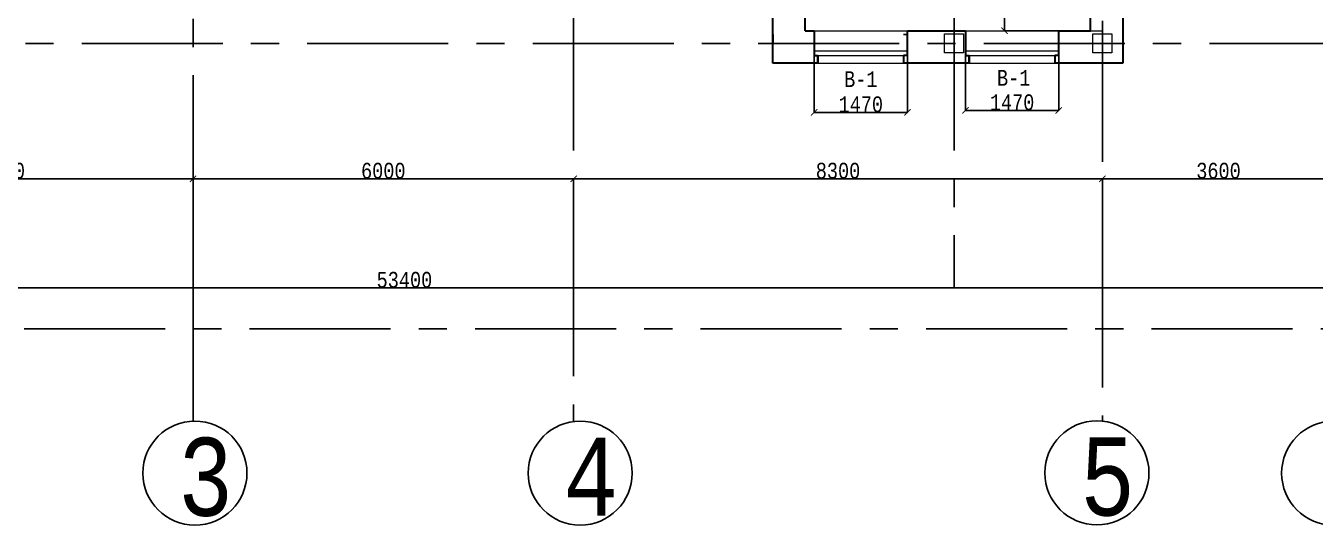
# Model space of a CAD drawing. Header units: millimetres. Extents: x -689206 to 4969298, y -1019800 to 703299.
# Drawn here: x 289736 to 310068, y -94201 to -86327 of the extents above; entities that cross this region are included whole.
import ezdxf

# ---------------------------------------------------------------- set-up
doc = ezdxf.new("R2010")
doc.units = ezdxf.units.MM
doc.linetypes.add('JIS_02_4.0', pattern=[5.5, 4, -1.5])
doc.linetypes.add('осеваяX2', pattern=[101.6, 63.5, -12.7, 12.7, -12.7])
for name, color, linetype, lineweight in [('несущие', 7, 'Continuous', 30), ('ОКНА', 250, 'Continuous', 20), ('РАЗМЕРЫ', 7, 'Continuous', 9), ('сваи', 7, 'JIS_02_4.0', 30), ('стены', 7, 'Continuous', 20)]:
    doc.layers.add(name, color=color, linetype=linetype, lineweight=lineweight)
doc.layers.add('сетка', color=104, linetype='Continuous')
doc.styles.add('Аннотативный', font='isocteur.ttf', dxfattribs={"width": 0.7, "height": 250})
doc.dimstyles.new('Аннотативный', dxfattribs={"dimscale": 0, "dimtxt": 250, "dimasz": 100, "dimexe": 1.25, "dimexo": 0.625, "dimtad": 1, "dimdec": 0, "dimtxsty": 'Аннотативный', "dimblk": 'ARCHTICK', "dimcen": 2.5, "dimadec": 0, "dimazin": 0, "dimtfac": 1, "dimtdec": 0, "dimtmove": 0, "dimatfit": 3, "dimfxl": 1, "dimarcsym": 0})

# ---------------------------------------------------------------- blocks, each defined once
blk = doc.blocks.new('_ArchTick')
at = {"color": 0, "linetype": 'ByBlock', "const_width": 0.15}
blk.add_lwpolyline([(-0.5, -0.5), (0.5, 0.5)], dxfattribs=at)
blk = doc.blocks.new('*D1016')
at = {"layer": 'Defpoints', "color": 0, "linetype": 'ByBlock', "lineweight": 30, "transparency": 16777216}
for p in [(302167, -86404), (303637, -86404), (303637, -87692)]:
    blk.add_point(p, dxfattribs=at)
at = {"layer": 'РАЗМЕРЫ', "color": 0, "linetype": 'ByBlock', "lineweight": -2, "transparency": 16777216}
for p, q in [((302167, -86405), (302167, -87694)), ((303637, -86405), (303637, -87694)), ((302167, -87692), (303637, -87692))]:
    blk.add_line(p, q, dxfattribs=at)
at = {"layer": 'РАЗМЕРЫ', "color": 0, "linetype": 'ByBlock', "lineweight": -2, "transparency": 16777216, "xscale": 100, "yscale": 100, "zscale": 100, "rotation": 180}
blk.add_blockref('_ArchTick', (302167, -87692), dxfattribs=at)
at = {"layer": 'РАЗМЕРЫ', "color": 0, "linetype": 'ByBlock', "lineweight": -2, "transparency": 16777216, "xscale": 100, "yscale": 100, "zscale": 100}
blk.add_blockref('_ArchTick', (303637, -87692), dxfattribs=at)
at = {"layer": 'РАЗМЕРЫ', "color": 0, "linetype": 'ByBlock', "lineweight": 13, "transparency": 16777216, "insert": (302902, -87567), "char_height": 250, "attachment_point": 5, "style": 'Аннотативный'}
blk.add_mtext('1470', dxfattribs=at)
blk = doc.blocks.new('*D1017')
at = {"layer": 'Defpoints', "color": 0, "linetype": 'ByBlock', "lineweight": 30, "transparency": 16777216}
for p in [(304553, -86404), (306023, -86404), (304553, -87661)]:
    blk.add_point(p, dxfattribs=at)
at = {"layer": 'РАЗМЕРЫ', "color": 0, "linetype": 'ByBlock', "lineweight": -2, "transparency": 16777216}
for p, q in [((304553, -86405), (304553, -87662)), ((306023, -86405), (306023, -87662)), ((306023, -87661), (304553, -87661))]:
    blk.add_line(p, q, dxfattribs=at)
at = {"layer": 'РАЗМЕРЫ', "color": 0, "linetype": 'ByBlock', "lineweight": -2, "transparency": 16777216, "xscale": 100, "yscale": 100, "zscale": 100, "rotation": 180}
blk.add_blockref('_ArchTick', (304553, -87661), dxfattribs=at)
at = {"layer": 'РАЗМЕРЫ', "color": 0, "linetype": 'ByBlock', "lineweight": -2, "transparency": 16777216, "xscale": 100, "yscale": 100, "zscale": 100}
blk.add_blockref('_ArchTick', (306023, -87661), dxfattribs=at)
at = {"layer": 'РАЗМЕРЫ', "color": 0, "linetype": 'ByBlock', "lineweight": 13, "transparency": 16777216, "insert": (305288, -87535), "char_height": 250, "attachment_point": 5, "style": 'Аннотативный'}
blk.add_mtext('1470', dxfattribs=at)
blk = doc.blocks.new('*D1090')
at = {"layer": 'Defpoints', "color": 0, "linetype": 'ByBlock', "lineweight": 20, "transparency": 16777216}
for p in [(305166, -79292), (306523, -79292), (306523, -86404)]:
    blk.add_point(p, dxfattribs=at)
at = {"layer": 'РАЗМЕРЫ', "color": 0, "linetype": 'ByBlock', "lineweight": -2, "transparency": 16777216}
for p, q in [((306522, -79292), (305164, -79292)), ((305166, -86404), (305166, -79292)), ((306522, -86404), (305164, -86404))]:
    blk.add_line(p, q, dxfattribs=at)
at = {"layer": 'РАЗМЕРЫ', "color": 0, "linetype": 'ByBlock', "lineweight": -2, "transparency": 16777216, "xscale": 100, "yscale": 100, "zscale": 100}
for p, rotation in [((305166, -79292), 90), ((305166, -86404), 270)]:
    blk.add_blockref('_ArchTick', p, dxfattribs=dict(at, rotation=rotation))
at = {"layer": 'РАЗМЕРЫ', "color": 0, "linetype": 'ByBlock', "lineweight": 20, "transparency": 16777216, "insert": (305040, -82848), "char_height": 250, "attachment_point": 5, "rotation": 90, "style": 'Аннотативный'}
blk.add_mtext('7110', dxfattribs=at)
blk = doc.blocks.new('*D1404')
at = {"layer": 'Defpoints', "color": 0, "lineweight": 20, "ltscale": 15000, "transparency": 16777216}
for p in [(292373, -88740), (298373, -88740), (298373, -90118)]:
    blk.add_point(p, dxfattribs=at)
at = {"layer": 'сваи', "color": 0, "lineweight": -2, "ltscale": 15000, "transparency": 16777216}
for p, q in [((292373, -88739), (292373, -88739)), ((292373, -88740), (298373, -88740)), ((298373, -90117), (298373, -88739))]:
    blk.add_line(p, q, dxfattribs=at)
at = {"layer": 'сваи', "color": 0, "lineweight": -2, "ltscale": 15000, "transparency": 16777216, "xscale": 100, "yscale": 100, "zscale": 100, "rotation": 180}
blk.add_blockref('_ArchTick', (292373, -88740), dxfattribs=at)
at = {"layer": 'сваи', "color": 0, "lineweight": -2, "ltscale": 15000, "transparency": 16777216, "xscale": 100, "yscale": 100, "zscale": 100}
blk.add_blockref('_ArchTick', (298373, -88740), dxfattribs=at)
at = {"layer": 'сваи', "color": 0, "lineweight": 20, "ltscale": 15000, "transparency": 16777216, "insert": (295373, -88614), "char_height": 250, "attachment_point": 5, "style": 'Аннотативный'}
blk.add_mtext('6000', dxfattribs=at)
blk = doc.blocks.new('*D1405')
at = {"layer": 'Defpoints', "color": 0, "lineweight": 20, "ltscale": 15000, "transparency": 16777216}
for p in [(298373, -88740), (306713, -88740), (306713, -89801)]:
    blk.add_point(p, dxfattribs=at)
at = {"layer": 'сваи', "color": 0, "lineweight": -2, "ltscale": 15000, "transparency": 16777216}
for p, q in [((298373, -88739), (298373, -88739)), ((298373, -88740), (306713, -88740)), ((306713, -89800), (306713, -88739))]:
    blk.add_line(p, q, dxfattribs=at)
at = {"layer": 'сваи', "color": 0, "lineweight": -2, "ltscale": 15000, "transparency": 16777216, "xscale": 100, "yscale": 100, "zscale": 100, "rotation": 180}
blk.add_blockref('_ArchTick', (298373, -88740), dxfattribs=at)
at = {"layer": 'сваи', "color": 0, "lineweight": -2, "ltscale": 15000, "transparency": 16777216, "xscale": 100, "yscale": 100, "zscale": 100}
blk.add_blockref('_ArchTick', (306713, -88740), dxfattribs=at)
at = {"layer": 'сваи', "color": 0, "lineweight": 20, "ltscale": 15000, "transparency": 16777216, "insert": (302543, -88614), "char_height": 250, "attachment_point": 5, "style": 'Аннотативный'}
blk.add_mtext('8300', dxfattribs=at)
blk = doc.blocks.new('*D1406')
at = {"layer": 'Defpoints', "color": 0, "lineweight": 20, "ltscale": 15000, "transparency": 16777216}
for p in [(310373, -88740), (306713, -91104), (310373, -91104)]:
    blk.add_point(p, dxfattribs=at)
at = {"layer": 'сваи', "color": 0, "lineweight": -2, "ltscale": 15000, "transparency": 16777216}
for p, q in [((306713, -91104), (306713, -88739)), ((306713, -88740), (310373, -88740)), ((310373, -91104), (310373, -88739))]:
    blk.add_line(p, q, dxfattribs=at)
at = {"layer": 'сваи', "color": 0, "lineweight": -2, "ltscale": 15000, "transparency": 16777216, "xscale": 100, "yscale": 100, "zscale": 100, "rotation": 180}
blk.add_blockref('_ArchTick', (306713, -88740), dxfattribs=at)
at = {"layer": 'сваи', "color": 0, "lineweight": -2, "ltscale": 15000, "transparency": 16777216, "xscale": 100, "yscale": 100, "zscale": 100}
blk.add_blockref('_ArchTick', (310373, -88740), dxfattribs=at)
at = {"layer": 'сваи', "color": 0, "lineweight": 20, "ltscale": 15000, "transparency": 16777216, "insert": (308543, -88614), "char_height": 250, "attachment_point": 5, "style": 'Аннотативный'}
blk.add_mtext('3600', dxfattribs=at)
blk = doc.blocks.new('*D1408')
at = {"layer": 'Defpoints', "color": 0, "linetype": 'ByBlock', "lineweight": 20, "ltscale": 35, "transparency": 16777216}
for p in [(286373, -88740), (286373, -91104), (292373, -91104)]:
    blk.add_point(p, dxfattribs=at)
at = {"layer": 'сваи', "color": 0, "linetype": 'ByBlock', "lineweight": -2, "ltscale": 35, "transparency": 16777216}
for p, q in [((286373, -91104), (286373, -88739)), ((292373, -88740), (286373, -88740)), ((292373, -91104), (292373, -88739))]:
    blk.add_line(p, q, dxfattribs=at)
at = {"layer": 'сваи', "color": 0, "linetype": 'ByBlock', "lineweight": -2, "ltscale": 35, "transparency": 16777216, "xscale": 100, "yscale": 100, "zscale": 100, "rotation": 180}
blk.add_blockref('_ArchTick', (286373, -88740), dxfattribs=at)
at = {"layer": 'сваи', "color": 0, "linetype": 'ByBlock', "lineweight": -2, "ltscale": 35, "transparency": 16777216, "xscale": 100, "yscale": 100, "zscale": 100}
blk.add_blockref('_ArchTick', (292373, -88740), dxfattribs=at)
at = {"layer": 'сваи', "color": 0, "linetype": 'ByBlock', "lineweight": 20, "ltscale": 35, "transparency": 16777216, "insert": (289373, -88614), "char_height": 250, "attachment_point": 5, "style": 'Аннотативный'}
blk.add_mtext('6000', dxfattribs=at)
blk = doc.blocks.new('*D1425')
at = {"layer": 'Defpoints', "color": 0, "linetype": 'ByBlock', "lineweight": 20, "ltscale": 35, "transparency": 16777216}
for p in [(269040, -90460), (269040, -91104), (322373, -91104)]:
    blk.add_point(p, dxfattribs=at)
at = {"layer": 'сваи', "color": 0, "linetype": 'ByBlock', "lineweight": -2, "ltscale": 35, "transparency": 16777216}
for p, q in [((269040, -91104), (269040, -90459)), ((322373, -90460), (269040, -90460)), ((322373, -91104), (322373, -90459))]:
    blk.add_line(p, q, dxfattribs=at)
at = {"layer": 'сваи', "color": 0, "linetype": 'ByBlock', "lineweight": -2, "ltscale": 35, "transparency": 16777216, "xscale": 100, "yscale": 100, "zscale": 100, "rotation": 180}
blk.add_blockref('_ArchTick', (269040, -90460), dxfattribs=at)
at = {"layer": 'сваи', "color": 0, "linetype": 'ByBlock', "lineweight": -2, "ltscale": 35, "transparency": 16777216, "xscale": 100, "yscale": 100, "zscale": 100}
blk.add_blockref('_ArchTick', (322373, -90460), dxfattribs=at)
at = {"layer": 'сваи', "color": 0, "linetype": 'ByBlock', "lineweight": 20, "ltscale": 35, "transparency": 16777216, "insert": (295706, -90334), "char_height": 250, "attachment_point": 5, "style": 'Аннотативный'}
blk.add_mtext('53400', dxfattribs=at)

msp = doc.modelspace()

# ---------------------------------------------------------------- linework, layer by layer
at = {"layer": 'несущие', "lineweight": 30}
for p, q in [((301512.8, -86914.3), (301512.8, -86404.3)), ((302022.8, -86404.3), (302166.8, -86404.3)), ((302022.8, -86404.3), (302166.8, -86404.3)), ((303636.8, -86404.3), (304553.2, -86404.3)), ((306023.2, -86404.3), (306522.8, -86404.3)), ((307032.8, -86404.3), (307032.8, -86914.3)), ((301512.8, -86466.8), (301512.8, -86604.3)), ((302226.8, -86914.3), (301512.8, -86914.3)), ((304613.2, -86914.3), (303576.8, -86914.3)), ((307032.8, -86914.3), (305963.2, -86914.3))]:
    msp.add_line(p, q, dxfattribs=at)
at = {"layer": 'ОКНА', "color": 0}
for p, q in [((302166.8, -86404.3), (303636.8, -86404.3)), ((304553.2, -86404.3), (306023.2, -86404.3)), ((306522.8, -86404.3), (306712.8, -86404.3)), ((302226.8, -86914.3), (303576.8, -86914.3)), ((304613.2, -86914.3), (305963.2, -86914.3))]:
    msp.add_line(p, q, dxfattribs=at)
at = {"layer": 'ОКНА'}
for p, q in [((302166.8, -86724.3), (303636.8, -86724.3)), ((302226.8, -86794.3), (303576.8, -86794.3)), ((304553.2, -86724.3), (306023.2, -86724.3)), ((304613.2, -86794.3), (305963.2, -86794.3))]:
    msp.add_line(p, q, dxfattribs=at)
at = {"layer": 'ОКНА', "color": 18, "lineweight": 30, "true_color": 0x000000}
for p, q in [((302166.8, -86794.3), (302226.8, -86794.3)), ((302226.8, -86914.3), (302226.8, -86794.3)), ((303636.8, -86794.3), (303576.8, -86794.3)), ((303576.8, -86794.3), (303576.8, -86914.3)), ((304553.2, -86794.3), (304613.2, -86794.3)), ((304613.2, -86914.3), (304613.2, -86794.3)), ((306023.2, -86794.3), (305963.2, -86794.3)), ((305963.2, -86794.3), (305963.2, -86914.3))]:
    msp.add_line(p, q, dxfattribs=at)
at = {"layer": 'ОКНА', "color": 7, "lineweight": 30, "true_color": 0xffffff}
for p, q in [((302226.8, -86794.3), (302226.8, -86914.3)), ((304613.2, -86794.3), (304613.2, -86914.3))]:
    msp.add_line(p, q, dxfattribs=at)
at = {"layer": 'сетка'}
for centre in [(292402.6, -93380.1), (298477.6, -93380.1), (306625.4, -93376), (310358.4, -93380.5)]:
    msp.add_circle(centre, 820.6, dxfattribs=at)
at = {"layer": 'стены', "linetype": 'осеваяX2', "lineweight": 25, "ltscale": 35}
for p, q in [((298372.7, -46956.8), (298372.7, -92560)), ((304372.7, -46956.8), (304372.7, -90460)), ((306712.8, -47134.9), (306712.8, -92560)), ((292372.7, -55102.3), (292372.7, -92560)), ((262170.4, -86604.3), (328372.7, -86604.3)), ((268372.7, -91104.3), (327922.7, -91104.3))]:
    msp.add_line(p, q, dxfattribs=at)
at = {"layer": 'стены', "lineweight": 30}
for p, q in [((302022.8, -86404.3), (302022.8, -82412.3)), ((301512.8, -86466.8), (301512.8, -83914.7)), ((306522.8, -86404.3), (306522.8, -84942.7)), ((307032.8, -84882.7), (307032.8, -86466.8))]:
    msp.add_line(p, q, dxfattribs=at)
at = {"layer": 'стены'}
msp.add_line((307032.8, -86466.8), (307032.8, -85956.8), dxfattribs=at)
at = {"layer": 'стены', "color": 18, "lineweight": 30, "true_color": 0x000000}
for p, q in [((302166.8, -86404.3), (302166.8, -86794.3)), ((303636.8, -86794.3), (303636.8, -86404.3)), ((304553.2, -86404.3), (304553.2, -86794.3)), ((306023.2, -86794.3), (306023.2, -86404.3))]:
    msp.add_line(p, q, dxfattribs=at)
at = {"layer": 'стены', "color": 152, "lineweight": 25, "true_color": 0x2776bb}
msp.add_line((303577.1, -86466.8), (303637.1, -86466.8), dxfattribs=at)
at = {"layer": 'стены', "lineweight": 20}
for points in [[(304222.7, -86454.3), (304522.7, -86454.3), (304522.7, -86754.3), (304222.7, -86754.3)], [(306562.8, -86452.3), (306862.8, -86452.3), (306862.8, -86752.3), (306562.8, -86752.3)]]:
    msp.add_lwpolyline(points, close=True, dxfattribs=at)

# ---------------------------------------------------------------- texts
at = {"layer": 'РАЗМЕРЫ', "lineweight": 20, "ltscale": 150, "char_height": 250, "width": 922.913, "attachment_point": 1, "style": 'Аннотативный'}
for insert in [(302640, -87042.8), (305050, -87022.8)]:
    msp.add_mtext('В-1', dxfattribs=dict(at, insert=insert))
at = {"layer": 'сетка', "color": 0, "char_height": 1230.9, "width": 181.646, "attachment_point": 1, "style": 'Аннотативный'}
for s, insert in [('3', (292138.4, -92821.9)), ('4', (298213.4, -92821.9)), ('5', (306361.2, -92817.8))]:
    msp.add_mtext(s, dxfattribs=dict(at, insert=insert))

# ---------------------------------------------------------------- dimensions: what is measured, and where the dimension line sits
at = {"layer": 'РАЗМЕРЫ', "linetype": 'ByBlock', "lineweight": 20}
dim = msp.add_linear_dim(base=(305165.6, -79292.3), p1=(306522.8, -86404.3), p2=(306522.8, -79292.3), angle=90, text='7110', dimstyle='Аннотативный', dxfattribs=at)
dim.commit()
dim.dimension.update_dxf_attribs({"geometry": '*D1090', "text_midpoint": (305039.9, -82848.3)})
at = {"layer": 'РАЗМЕРЫ', "color": 18, "linetype": 'ByBlock', "lineweight": 13, "true_color": 0x000000}
for base, p1, p2, picture, middle in [((303636.8, -87692.4), (302166.8, -86404.3), (303636.8, -86404.3), '*D1016', (302901.8, -87566.8)), ((304553.2, -87660.7), (306023.2, -86404.3), (304553.2, -86404.3), '*D1017', (305288.2, -87535.1))]:
    dim = msp.add_linear_dim(base=base, p1=p1, p2=p2, dimstyle='Аннотативный', dxfattribs=at)
    dim.commit()
    dim.dimension.update_dxf_attribs({"geometry": picture, "text_midpoint": middle})
at = {"layer": 'сваи', "linetype": 'ByBlock', "lineweight": 20, "ltscale": 35}
dim = msp.add_linear_dim(base=(286372.7, -88740), p1=(292372.7, -91104.3), p2=(286372.7, -91104.3), dimstyle='Аннотативный', dxfattribs=at)
dim.commit()
dim.dimension.update_dxf_attribs({"geometry": '*D1408', "text_midpoint": (289372.7, -88614.4)})
at = {"layer": 'сваи', "lineweight": 20, "ltscale": 15000}
dim = msp.add_linear_dim(base=(298372.7, -88740), p1=(292372.7, -88740), p2=(298372.7, -90117.7), dimstyle='Аннотативный', dxfattribs=at)
dim.commit()
dim.dimension.update_dxf_attribs({"geometry": '*D1404', "text_midpoint": (295372.7, -88614.4)})
for base, p1, p2, text, picture, middle in [((306712.8, -88740), (298372.7, -88740), (306712.8, -89801), '8300', '*D1405', (302542.8, -88614.4)), ((310372.7, -88740), (306712.8, -91104.3), (310372.7, -91104.3), '3600', '*D1406', (308542.8, -88614.4))]:
    dim = msp.add_linear_dim(base=base, p1=p1, p2=p2, text=text, dimstyle='Аннотативный', dxfattribs=at)
    dim.commit()
    dim.dimension.update_dxf_attribs({"geometry": picture, "text_midpoint": middle})
at = {"layer": 'сваи', "linetype": 'ByBlock', "lineweight": 20, "ltscale": 35}
dim = msp.add_linear_dim(base=(269040, -90460), p1=(322372.7, -91104.3), p2=(269040, -91104.3), text='53400', dimstyle='Аннотативный', dxfattribs=at)
dim.commit()
dim.dimension.update_dxf_attribs({"geometry": '*D1425', "text_midpoint": (295706.4, -90334.4)})

doc.saveas('drawing.dxf')
